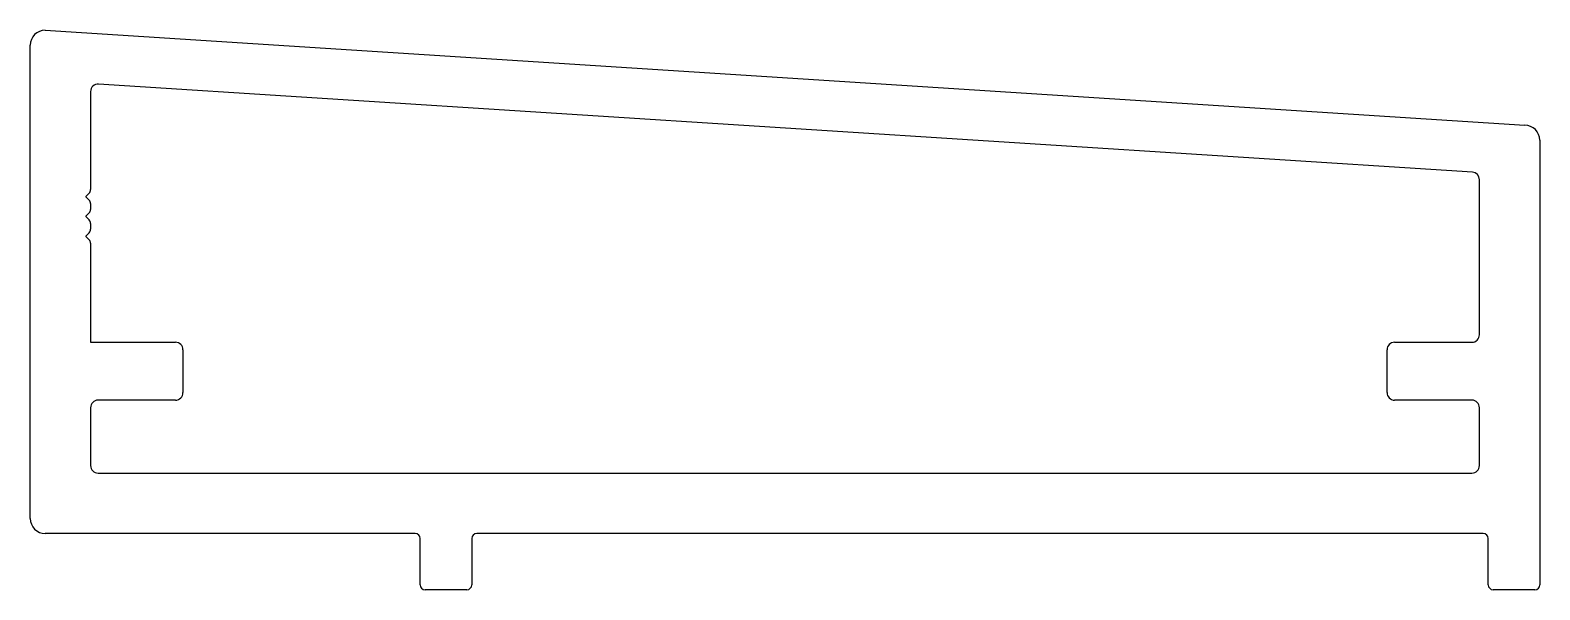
# Model space of a CAD drawing. Extents: x -37.5 to 38.7, y 0.2 to 28.4.
import ezdxf

# ---------------------------------------------------------------- set-up
doc = ezdxf.new("R2010")
doc.units = 0
doc.layers.add('1', color=7, linetype='CONTINUOUS')
doc.layers.add('5', color=7, linetype='CONTINUOUS')

msp = doc.modelspace()

# ---------------------------------------------------------------- linework, layer by layer
at = {"layer": '1', "color": 7, "linetype": 'CONTINUOUS'}
for p, q in [((-34.489, 25.295, -0.168), (-34.489, 20.348, -0.168)), ((35.258, 21.226, -0.168), (-34.084, 25.676, -0.168)), ((35.615, 13.026, -0.168), (35.615, 20.846, -0.168)), ((-34.562, 20.172, -0.168), (-34.733, 20.001, -0.168)), ((-34.733, 19.989, -0.168), (-34.562, 19.818, -0.168)), ((-34.562, 19.172, -0.168), (-34.733, 19.001, -0.168)), ((-34.489, 19.641, -0.168), (-34.489, 19.349, -0.168)), ((-34.733, 18.989, -0.168), (-34.562, 18.818, -0.168)), ((-34.489, 18.641, -0.168), (-34.489, 18.349, -0.168)), ((-34.562, 18.172, -0.168), (-34.733, 18.001, -0.168)), ((-34.733, 17.989, -0.168), (-34.562, 17.818, -0.168)), ((-34.489, 17.642, -0.168), (-34.489, 12.645, -0.168)), ((-34.489, 12.645, -0.168), (-30.207, 12.645, -0.168)), ((-29.826, 12.264, -0.168), (-29.826, 10.105, -0.168)), ((30.952, 10.105, -0.168), (30.952, 12.264, -0.168)), ((31.333, 12.645, -0.168), (35.234, 12.645, -0.168)), ((-34.489, 9.343, -0.168), (-34.489, 6.422, -0.168)), ((-30.207, 9.724, -0.168), (-34.108, 9.724, -0.168)), ((35.234, 9.724, -0.168), (31.333, 9.724, -0.168)), ((35.615, 6.422, -0.168), (35.615, 9.343, -0.168)), ((-34.108, 6.041, -0.168), (35.234, 6.041, -0.168))]:
    msp.add_line(p, q, dxfattribs=at)
for centre, radius, start, end in [((-34.108, 25.295, -0.168), 0.381, 86.32825, 180), ((35.234, 20.846, -0.168), 0.381, 0, 86.32825), ((-34.728, 19.995, -0.168), 0.008, 135, 225), ((-34.739, 20.348, -0.168), 0.25, 315, 360), ((-34.739, 19.641, -0.168), 0.25, 0, 45), ((-34.739, 19.349, -0.168), 0.25, 315, 360), ((-34.728, 18.995, -0.168), 0.008, 135, 225), ((-34.739, 18.641, -0.168), 0.25, 360, 45), ((-34.739, 18.349, -0.168), 0.25, 315, 360), ((-34.728, 17.995, -0.168), 0.008, 135, 225), ((-34.739, 17.642, -0.168), 0.25, 0, 45), ((35.234, 13.026, -0.168), 0.381, 270, 0), ((-30.207, 12.264, -0.168), 0.381, 360, 90), ((31.333, 12.264, -0.168), 0.381, 90, 180), ((-30.207, 10.105, -0.168), 0.381, 270, 360), ((31.333, 10.105, -0.168), 0.381, 180, 270), ((-34.108, 9.343, -0.168), 0.381, 90, 180), ((35.234, 9.343, -0.168), 0.381, 0, 90), ((-34.108, 6.422, -0.168), 0.381, 180, 270), ((35.234, 6.422, -0.168), 0.381, 270, 360)]:
    msp.add_arc(centre, radius, start, end, dxfattribs=at)
at = {"layer": '5', "color": 7, "linetype": 'CONTINUOUS'}
for p, q in [((-36.775, 28.393), (37.901, 23.601)), ((-37.537, 3.755), (-37.537, 27.631)), ((38.663, 22.839), (38.663, 0.408)), ((-18.106, 2.993), (-36.775, 2.993)), ((-17.852, 0.408), (-17.852, 2.739)), ((-15.249, 2.739), (-15.249, 0.408)), ((35.805, 2.993), (-14.995, 2.993)), ((36.059, 0.408), (36.059, 2.739)), ((-15.503, 0.154), (-17.598, 0.154)), ((38.409, 0.154), (36.313, 0.154))]:
    msp.add_line(p, q, dxfattribs=at)
for centre, radius, start, end in [((-36.775, 27.631), 0.762, 90, 180), ((37.901, 22.839), 0.762, 0, 90), ((-36.775, 3.755), 0.762, 180, 270), ((-18.106, 2.739), 0.254, 0, 90), ((-14.995, 2.739), 0.254, 90, 180), ((35.805, 2.739), 0.254, 360, 90), ((-17.598, 0.408), 0.254, 180, 270), ((-15.503, 0.408), 0.254, 270, 360), ((36.313, 0.408), 0.254, 180, 270), ((38.409, 0.408), 0.254, 270, 360)]:
    msp.add_arc(centre, radius, start, end, dxfattribs=at)

doc.saveas('drawing.dxf')
